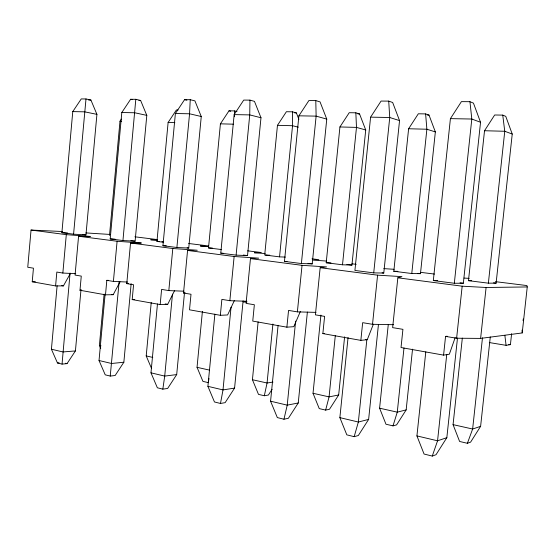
<?xml version="1.0" encoding="UTF-8"?>
<svg xmlns="http://www.w3.org/2000/svg" width="555" height="555" viewBox="0 0 555 555"><rect width="100%" height="100%" fill="white"/><g stroke="black" fill="none" stroke-linecap="round" stroke-linejoin="round"><path stroke-width="0.83" d="M249.958 100.129L249.736 114.899L236.104 255.133L220.772 253.156L234.148 114.607L243.728 100.08L249.958 100.129L254.468 101.371L260.982 117.743L247.523 255.591L236.104 255.133M234.383 116.723L234.522 110.91L229.007 110.82L220.418 123.834L208.507 247.912L221.244 249.521M190.233 99.699L189.56 113.782L176.892 247.502L162.941 245.705L175.38 113.518L184.565 99.657L190.233 99.699L194.923 100.885L201.264 116.508L188.742 248.057L176.892 247.502M57.123 285.728L51.421 349.22L57.449 362.963L62.049 364.108L70.069 273.039M135.808 99.31L122.946 240.544L110.195 238.907L121.809 112.519L130.626 99.276L135.808 99.31L140.623 100.448L146.797 115.384L135.108 241.189L122.946 240.544M62.555 231.532L31.045 230.054L27.75 267.246L33.446 268.19L32.239 281.76L55.59 285.922L63.423 285.887L70.27 273.664M55.59 285.922L56.832 272.061L62.847 273.053L75.73 273.684M61.889 232.677L72.767 111.604L81.252 98.922L85.997 98.956L90.916 100.046L96.917 114.358L85.963 234.89L73.579 234.182L61.889 232.677L67.689 233.017M62.847 273.053L66.302 234.647L31.045 230.054M73.579 234.182L85.997 98.956M66.302 234.647L90.34 236.437L78.574 236.243L75.064 275.079L81.273 276.106L79.982 290.272L105.492 294.823L113.206 294.698L120.033 281.871M62.049 364.108L67.051 363.622L75.424 350.926L80.995 289.613M100.719 348.519L99.4 345.467L104.118 294.101M109.501 235.438L119.991 121.212L121.399 119.096M131.16 283.681L123.855 362.235L115.156 375.499L110.23 376.075L105.228 374.833L99.026 360.514L105.096 294.421M105.492 294.823L106.824 280.337L108.475 280.337M127.643 282.058L113.4 281.42L117.098 241.258L78.574 236.243M119.124 281.898L110.23 376.075M174.513 290.771L167.7 304.348L160.173 304.577L132.194 299.589L133.575 284.764L126.769 283.633L130.536 243.007L141.379 243.021L117.098 241.258M151.626 368.645L146.208 355.942L151.224 302.517M163.614 242.257L156.954 241.418L168.116 122.468L176.386 109.994L178.079 110.022M184.454 293.109L176.698 374.583L167.645 388.451L162.837 389.145L157.356 387.779L150.981 372.835L157.467 303.897M160.173 304.577L161.602 289.398L168.817 290.598L184.017 291.202M168.817 290.598L172.799 248.508L130.536 243.007M172.48 294.108L164.717 376.096L162.837 389.145M234.363 300.56L227.612 314.956L220.342 315.309L189.519 309.815L191.003 294.268L183.518 293.026L187.569 250.437L197.254 250.229L172.799 248.508M209.006 378.524L208.285 382.624L202.943 381.375L197.039 367.32L202.408 311.39M243.104 300.817L234.578 388.098L225.136 402.646L220.488 403.464L214.473 401.973L207.91 386.335L214.882 314.095M220.342 315.309L221.882 299.381L229.846 300.699L246.802 301.275M229.846 300.699L234.141 256.493L187.569 250.437M231.053 307.144L223.006 389.915L220.488 403.464M234.141 256.493L258.685 258.151L250.465 258.623L246.08 303.384L254.356 304.75L252.754 321.088L286.879 327.179L293.789 326.673L300.415 311.369M272.11 389.291L268.398 395.028L264.319 395.743L258.491 394.383L252.428 379.724L258.117 321.935M298.902 119.346L296.37 112.901L292.423 111.819L286.394 111.721L277.465 125.326L264.707 254.995L279.553 256.861L285.388 257.097M272.907 324.009L267.066 382.999L264.319 395.743M279.553 256.861L292.541 125.721L292.423 111.819M307.38 312.056L298.25 402.972L288.392 418.262L283.959 419.233L277.327 417.582L270.569 401.196L278.104 325.32M284.451 261.37L298.895 115.815L308.906 100.545L315.788 100.594L320.055 101.898L326.756 119.103L312.215 263.882L301.386 263.549L284.451 261.37L286.984 261.454M286.879 327.179L288.551 310.411L297.383 311.875L316.01 312.382M295.635 321.102L287.233 405.15L283.959 419.233M301.386 263.549L316.128 116.134L315.788 100.594M297.383 311.875L302.038 265.339L326.548 266.906L320.159 267.697L315.406 314.858L324.599 316.378L322.857 333.597L360.847 340.375L367.278 339.688L373.39 324.141M344.606 336.843L338.668 394.98L329.497 409.257L325.632 410.103L319.243 408.605L313.027 393.287L320.922 315.094M326.208 262.744L339.924 126.956L349.227 112.707L355.845 112.811L359.55 113.942L365.724 129.974L351.932 265.082L342.504 264.791L326.208 262.744L331.002 262.897M335.289 335.74L329.073 396.881L325.632 410.103M342.504 264.791L356.483 127.393L355.845 112.811M378.461 324.377L368.631 419.413L358.322 435.522L354.173 436.674L346.82 434.849L339.868 417.637L348.054 337.572M370.594 117.147L354.916 270.451L373.723 272.88L383.776 273.046L399.544 120.602L392.656 102.481L388.715 101.114L381.07 101.066L370.594 117.147L389.735 117.507L399.544 120.602M360.847 340.375L362.665 322.677L372.516 324.307L393.537 324.696M366.841 339.681L358.357 422.022L354.173 436.674M373.723 272.88L389.735 117.507L388.715 101.114M372.516 324.307L377.587 275.169L401.917 276.626L397.831 277.805L392.642 327.637L402.923 329.337L401.022 347.534L443.57 355.124L449.349 354.222L455.176 337.551M412.538 349.157L406.163 409.895L396.596 424.88L393.009 425.872L385.975 424.228L379.592 408.189L388.257 324.779M393.814 271.256L408.619 128.753L418.324 113.789L425.616 113.907L429.022 115.086L435.349 131.91L420.461 273.671L411.782 273.518L393.814 271.256L397.859 271.339M403.985 348.034L397.276 412.15L393.009 425.872M411.782 273.518L426.878 129.232L425.616 113.907M457.487 338.009L446.837 437.68L436.029 454.705L432.269 456.078L424.069 454.039L416.923 435.911L425.789 351.891M433.323 280.559L450.417 118.631L461.406 101.634L469.946 101.697L473.457 103.133L480.54 122.273L463.342 283.244L454.323 283.265L433.323 280.559L437.548 280.573M443.57 355.124L445.561 336.392L447.17 336.205M446.754 354.395L437.555 440.802L432.269 456.078M454.323 283.265L471.805 119.034L469.946 101.697M456.619 338.224L462.176 286.186L486.097 287.49L527.25 286.949L522.213 332.945L480.609 338.404L456.619 338.224L445.561 336.392M490.287 336.934L480.609 426.344L470.619 442.113L467.393 443.292L459.609 441.468L453.06 424.637L462.329 338.092M468.475 280.663L484.522 130.737L494.665 114.989L502.747 115.114L505.758 116.349L512.237 134.046L496.108 283.147L488.372 283.168L468.475 280.663L471.674 280.67M480.609 338.404L486.097 287.49M482.475 337.808L472.638 429.022L467.393 443.292M488.372 283.168L504.759 131.271L502.747 115.114M489.316 342.567L506.077 345.328L510.42 344.648L511.62 333.666M523.087 320.693L523.275 318.979M446.837 437.68L437.555 440.802L416.923 435.911M480.609 426.344L472.638 429.022L453.06 424.637M368.631 419.413L358.357 422.022L339.868 417.637M406.163 409.895L397.276 412.15L379.592 408.189M298.25 402.972L287.233 405.15L270.569 401.196M338.668 394.98L329.073 396.881L313.027 393.287M234.578 388.098L223.006 389.915L207.91 386.335M272.984 382.069L267.066 382.999L252.428 379.724M183.518 293.026L185.148 292.783M176.698 374.583L164.717 376.096L150.981 372.835M126.769 283.633L128.448 283.466M123.855 362.235L111.583 363.49L99.026 360.514M57.449 362.963L59.121 362.803M322.857 333.597L324.529 333.451M75.424 350.926L62.944 351.953L51.421 349.22M243.534 302.066L246.933 301.962M132.194 299.589L134.733 299.527M79.982 290.272L81.717 290.258M32.239 281.76L35.388 281.76M88.543 100.032L90.916 100.046M138.903 100.434L140.623 100.448M157.19 239.85L150.731 239.788L157.634 240.308M294.649 112.873L296.37 112.901M357.906 113.914L359.55 113.942M427.406 115.058L429.022 115.086M72.767 111.604L84.631 111.826L96.917 114.358M121.809 112.519L134.754 112.762L146.797 115.384M175.38 113.518L189.56 113.782L201.264 116.508M234.148 114.607L249.736 114.899L260.982 117.743M298.895 115.815L316.128 116.134L326.756 119.103M450.417 118.631L471.805 119.034L480.54 122.273M119.991 121.212L121.663 121.254M168.116 122.468L174.874 122.641M220.418 123.834L233.35 124.174M277.465 125.326L292.541 125.721L298.285 127.171M339.924 126.956L356.483 127.393L365.724 129.974M408.619 128.753L426.878 129.232L435.349 131.91M484.522 130.737L504.759 131.271L512.237 134.046M220.772 253.156L223.242 253.26M265.547 255.029L269.765 255.203M162.941 245.705L166.354 245.872M208.507 247.912L212.558 248.113M110.195 238.907L115.086 239.17M156.954 241.418L159.458 241.557M161.963 241.689L163.635 241.779M85.893 232.92L110.056 234.446M464.049 278.069L469.148 278.381M383.789 268.62L394.126 269.3M326.562 261.058L313.242 260.142L318.848 259.685L312 258.831M265.186 253.538L254.35 252.768L261.259 252.518L247.62 250.825M208.701 246.614L200.376 246.004L208.368 245.941L188.617 243.485M134.865 236.798L157.051 239.559M351.946 263.805L356.206 264.333M420.759 272.366L434.503 274.073M495.49 281.662L526.938 285.568L527.25 286.949M346.84 264.437L351.932 265.082M417.929 273.351L420.461 273.671M493.541 282.828L496.108 283.147M82.639 234.467L85.963 234.89M130.876 240.648L135.108 241.189M187.111 247.849L188.742 248.057M243.291 255.05L247.523 255.591M308.025 263.341L312.215 263.882M382.083 272.831L383.776 273.046M460.026 282.814L463.342 283.244M250.465 258.623L302.038 265.339M320.159 267.697L377.587 275.169M397.831 277.805L462.176 286.186M508.72 344.371L510.42 344.648M106.824 280.337L113.4 281.42M61.758 285.589L63.423 285.887M111.506 294.4L113.206 294.698M165.168 303.904L167.7 304.348M365.599 339.389L367.278 339.688M99.4 345.467L101.024 345.827M146.208 355.942L152.778 357.413M197.039 367.32L209.603 370.136M130.626 99.276L132.236 99.65M65.518 363.241L67.051 363.622M184.565 99.657L186.917 100.254M229.007 110.82L230.665 111.236M234.522 110.91L236.999 111.534M504.87 335.352L506.077 345.328M522.061 330.114L522.213 332.945"/></g></svg>
